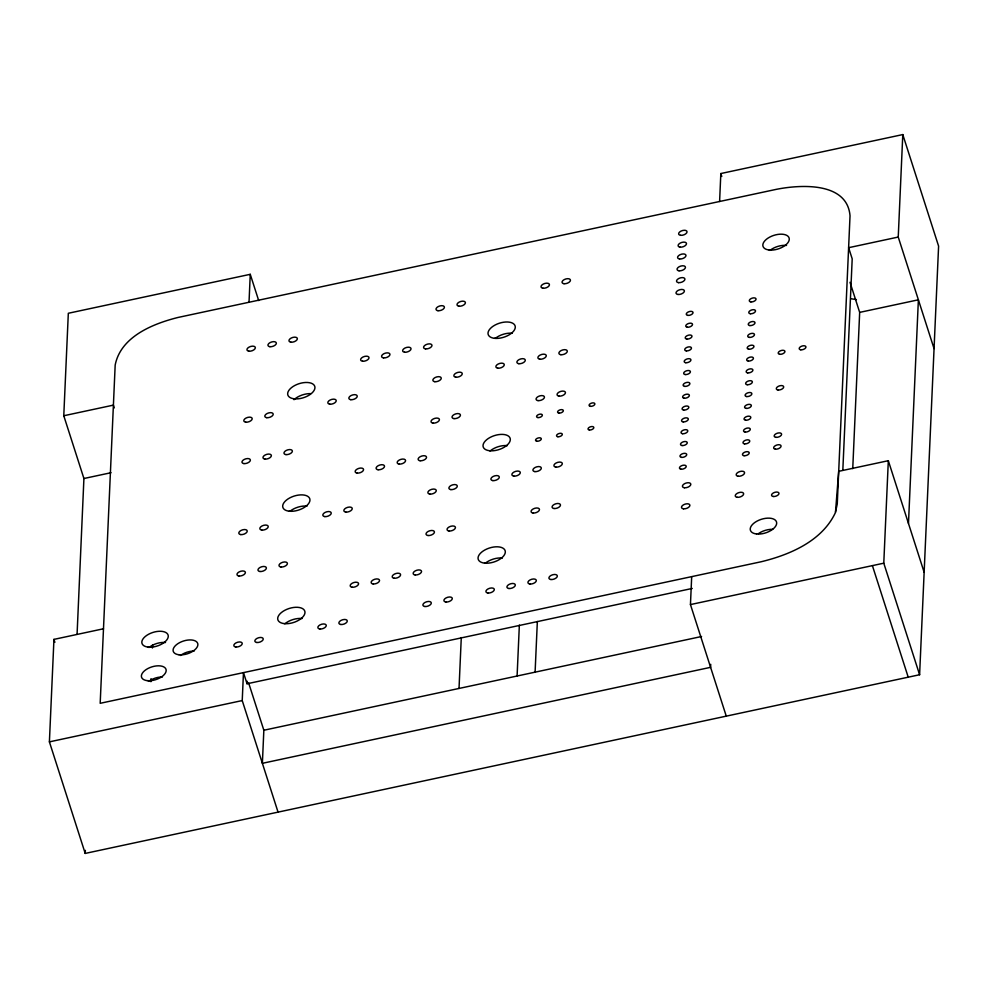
<?xml version="1.0" encoding="UTF-8"?>
<svg xmlns="http://www.w3.org/2000/svg" width="988" height="988" viewBox="0 0 988 988"><rect width="100%" height="100%" fill="white"/><g stroke="black" fill="none" stroke-linecap="round" stroke-linejoin="round"><path stroke-width="1.48" d="M77.076 634.271L83.918 478.513L63.775 415.75L68.32 313.27L250.26 274.318L258.695 300.587M719.597 201.49L720.832 173.542L902.785 134.578L938.6 246.136L919.606 674.742L85.215 853.422L49.4 741.865L53.945 639.384L103.481 628.776M85.215 853.422L85.351 850.359M150.905 681.708L151.041 678.645M152.399 648.005L152.535 644.942M249.025 302.266L250.26 274.318M278.048 812.124L242.233 700.566L243.468 672.618L247.049 683.77L692.255 588.44M247.049 683.77L247.161 681.214M248.655 682.955L263.845 730.243L262.376 763.316L710.594 667.332L710.73 664.331M459.025 688.451L461.285 637.556M517.095 676.014L519.355 625.12M535.088 672.383L537.349 621.489M726.266 716.139L690.451 604.582L691.686 576.634M842.826 470.226L852.199 258.844L848.618 247.692L898.24 237.058L902.785 134.578M852.743 468.633L859.671 312.381L850.001 282.284M919.606 674.742L883.778 563.185L888.323 460.704L838.701 471.325L835.465 512.5C822.201 541.004 790.03 554.75 761.13 561.764L100.183 703.308L115.176 365.091C120.684 336.723 152.732 323.792 177.976 317.469L776.185 189.375C800.502 184.497 847.259 181.73 850.026 215.829L837.256 504.028L835.49 512.13M908.478 523.455L918.383 299.809L859.671 312.381M63.775 415.75L113.398 405.129L114.287 407.921M83.918 478.513L111.027 472.709M49.4 741.865L242.233 700.566M690.451 604.582L883.778 563.185M263.845 730.243L701.566 636.507M851.421 298.796L856.398 299.623M898.24 237.058L934.055 348.616M888.323 460.704L924.138 572.262M872.392 565.618L908.219 677.188M720.832 173.542L721.771 176.457M53.945 639.384L54.883 642.299M148.99 647.51A13.709 7.126 -17.8 0 1 165.515 642.521M148.805 681.374A12.856 6.681 -17.8 0 1 162.415 676.965M284.989 623.687A14.141 7.348 -17.8 0 1 302.032 618.525M490.32 450.8A14.141 7.348 -17.8 0 1 507.363 445.637M289.978 511.278A14.141 7.348 -17.8 0 1 307.021 506.128M495.309 338.39A14.141 7.348 -17.8 0 1 512.34 333.24M294.016 399.708A14.141 7.348 -17.8 0 1 310.775 393.632M769.998 250.421A13.709 7.126 -17.8 0 1 786.522 245.432M180.508 655.476A12.856 6.681 -17.8 0 1 194.117 651.067M758.438 533.619A13.709 7.126 -17.8 0 1 772.74 529.309M485.343 563.197A14.141 7.348 -17.8 0 1 502.386 558.047M459.012 306.206A4.372 2.272 -17.8 0 0 465.422 302.797A4.372 2.272 -17.8 0 0 459.185 302.093A4.372 2.272 -17.8 0 0 459.012 306.206M589.416 430.002A3.001 1.556 -17.8 0 0 593.825 427.656A3.001 1.556 -17.8 0 0 589.54 427.174A3.001 1.556 -17.8 0 0 589.416 430.002M543.029 288.224A4.372 2.272 -17.8 0 0 549.452 284.803A4.372 2.272 -17.8 0 0 543.215 284.099A4.372 2.272 -17.8 0 0 543.029 288.224M434.856 381.701A4.372 2.272 -17.8 0 0 441.266 378.293A4.372 2.272 -17.8 0 0 435.041 377.589A4.372 2.272 -17.8 0 0 434.856 381.701M329.819 404.191A4.372 2.272 -17.8 0 0 336.241 400.782A4.372 2.272 -17.8 0 0 330.004 400.078A4.372 2.272 -17.8 0 0 329.819 404.191M455.863 377.206A4.372 2.272 -17.8 0 0 462.273 373.785A4.372 2.272 -17.8 0 0 456.036 373.094A4.372 2.272 -17.8 0 0 455.863 377.206M269.946 346.702A4.372 2.272 -17.8 0 0 276.368 343.281A4.372 2.272 -17.8 0 0 270.132 342.577A4.372 2.272 -17.8 0 0 269.946 346.702M345.849 512.093A4.372 2.272 -17.8 0 0 352.259 508.684A4.372 2.272 -17.8 0 0 346.022 507.98A4.372 2.272 -17.8 0 0 345.849 512.093M680.102 247.148A4.372 2.272 -17.8 0 0 686.512 243.74A4.372 2.272 -17.8 0 0 680.275 243.036A4.372 2.272 -17.8 0 0 680.102 247.148M750.386 313.739A3.52 1.828 -17.8 0 0 755.536 310.985A3.52 1.828 -17.8 0 0 750.522 310.43A3.52 1.828 -17.8 0 0 750.386 313.739M264.969 459.099A4.372 2.272 -17.8 0 0 271.379 455.69A4.372 2.272 -17.8 0 0 265.154 454.986A4.372 2.272 -17.8 0 0 264.969 459.099M487.911 593.01A4.372 2.272 -17.8 0 0 494.321 589.601A4.372 2.272 -17.8 0 0 488.084 588.897A4.372 2.272 -17.8 0 0 487.911 593.01M450.874 489.603A4.372 2.272 -17.8 0 0 457.296 486.195A4.372 2.272 -17.8 0 0 451.059 485.491A4.372 2.272 -17.8 0 0 450.874 489.603M415.145 574.954A4.372 2.272 -17.8 0 0 421.567 571.546A4.372 2.272 -17.8 0 0 415.331 570.842A4.372 2.272 -17.8 0 0 415.145 574.954M433.016 423.111A4.372 2.272 -17.8 0 0 439.438 419.702A4.372 2.272 -17.8 0 0 433.201 418.998A4.372 2.272 -17.8 0 0 433.016 423.111M429.866 494.099A4.372 2.272 -17.8 0 0 436.288 490.69A4.372 2.272 -17.8 0 0 430.052 489.986A4.372 2.272 -17.8 0 0 429.866 494.099M538.052 400.622A4.372 2.272 -17.8 0 0 544.462 397.213A4.372 2.272 -17.8 0 0 538.238 396.509A4.372 2.272 -17.8 0 0 538.052 400.622M324.842 516.601A4.372 2.272 -17.8 0 0 331.252 513.18A4.372 2.272 -17.8 0 0 325.015 512.476A4.372 2.272 -17.8 0 0 324.842 516.601M454.023 418.616A4.372 2.272 -17.8 0 0 460.445 415.207A4.372 2.272 -17.8 0 0 454.208 414.503A4.372 2.272 -17.8 0 0 454.023 418.616M800.799 349.814A3.52 1.828 -17.8 0 0 805.961 347.072A3.52 1.828 -17.8 0 0 800.947 346.504A3.52 1.828 -17.8 0 0 800.799 349.814M148.138 647.103A13.709 7.126 -17.8 0 0 168.269 636.395A13.709 7.126 -17.8 0 0 148.706 634.197A13.709 7.126 -17.8 0 0 148.138 647.103M779.791 354.309A3.52 1.828 -17.8 0 0 784.954 351.567A3.52 1.828 -17.8 0 0 779.94 351.012A3.52 1.828 -17.8 0 0 779.791 354.309M378.108 469.757A4.372 2.272 -17.8 0 0 384.53 466.336A4.372 2.272 -17.8 0 0 378.293 465.632A4.372 2.272 -17.8 0 0 378.108 469.757M550.921 579.524A4.372 2.272 -17.8 0 0 557.343 576.103A4.372 2.272 -17.8 0 0 551.106 575.399A4.372 2.272 -17.8 0 0 550.921 579.524M679.571 258.98A4.372 2.272 -17.8 0 0 685.993 255.571A4.372 2.272 -17.8 0 0 679.756 254.867A4.372 2.272 -17.8 0 0 679.571 258.98M748.287 361.065A3.52 1.828 -17.8 0 0 753.436 358.323A3.52 1.828 -17.8 0 0 748.422 357.755A3.52 1.828 -17.8 0 0 748.287 361.065M748.805 349.233A3.52 1.828 -17.8 0 0 753.968 346.492A3.52 1.828 -17.8 0 0 748.953 345.924A3.52 1.828 -17.8 0 0 748.805 349.233M745.656 420.221A3.52 1.828 -17.8 0 0 750.818 417.479A3.52 1.828 -17.8 0 0 745.804 416.911A3.52 1.828 -17.8 0 0 745.656 420.221M773.32 496.495A3.853 2.001 -17.8 0 0 778.989 493.481A3.853 2.001 -17.8 0 0 773.481 492.864A3.853 2.001 -17.8 0 0 773.32 496.495M682.115 445.551A3.52 1.828 -17.8 0 0 687.278 442.809A3.52 1.828 -17.8 0 0 682.263 442.241A3.52 1.828 -17.8 0 0 682.115 445.551M362.608 361.225A4.372 2.272 -17.8 0 0 369.03 357.817A4.372 2.272 -17.8 0 0 362.794 357.113A4.372 2.272 -17.8 0 0 362.608 361.225M682.646 433.72A3.52 1.828 -17.8 0 0 687.796 430.978A3.52 1.828 -17.8 0 0 682.782 430.41A3.52 1.828 -17.8 0 0 682.646 433.72M425.581 348.9A4.372 2.272 -17.8 0 0 431.991 345.491A4.372 2.272 -17.8 0 0 425.754 344.787A4.372 2.272 -17.8 0 0 425.581 348.9M529.914 584.019A4.372 2.272 -17.8 0 0 536.336 580.598A4.372 2.272 -17.8 0 0 530.099 579.907A4.372 2.272 -17.8 0 0 529.914 584.019M750.905 301.908A3.52 1.828 -17.8 0 0 756.067 299.154A3.52 1.828 -17.8 0 0 751.053 298.598A3.52 1.828 -17.8 0 0 750.905 301.908M383.566 357.891A4.372 2.272 -17.8 0 0 389.976 354.482A4.372 2.272 -17.8 0 0 383.752 353.778A4.372 2.272 -17.8 0 0 383.566 357.891M683.486 508.82A4.372 2.272 -17.8 0 0 689.908 505.411A4.372 2.272 -17.8 0 0 683.671 504.707A4.372 2.272 -17.8 0 0 683.486 508.82M420.122 460.754A4.372 2.272 -17.8 0 0 426.544 457.345A4.372 2.272 -17.8 0 0 420.308 456.641A4.372 2.272 -17.8 0 0 420.122 460.754M678.003 294.473A4.372 2.272 -17.8 0 0 684.412 291.065A4.372 2.272 -17.8 0 0 678.188 290.361A4.372 2.272 -17.8 0 0 678.003 294.473M179.001 654.772A12.856 6.681 -17.8 0 0 197.884 644.732A12.856 6.681 -17.8 0 0 179.544 642.669A12.856 6.681 -17.8 0 0 179.001 654.772M404.623 352.234A4.372 2.272 -17.8 0 0 411.045 348.826A4.372 2.272 -17.8 0 0 404.808 348.122A4.372 2.272 -17.8 0 0 404.623 352.234M352.185 587.243A4.372 2.272 -17.8 0 0 358.595 583.834A4.372 2.272 -17.8 0 0 352.358 583.13A4.372 2.272 -17.8 0 0 352.185 587.243M749.855 325.571A3.52 1.828 -17.8 0 0 755.017 322.829A3.52 1.828 -17.8 0 0 750.003 322.261A3.52 1.828 -17.8 0 0 749.855 325.571M394.187 578.239A4.372 2.272 -17.8 0 0 400.609 574.831A4.372 2.272 -17.8 0 0 394.373 574.127A4.372 2.272 -17.8 0 0 394.187 578.239M147.298 680.658A12.856 6.681 -17.8 0 0 166.182 670.617A12.856 6.681 -17.8 0 0 147.842 668.555A12.856 6.681 -17.8 0 0 147.298 680.658M679.052 270.811A4.372 2.272 -17.8 0 0 685.462 267.402A4.372 2.272 -17.8 0 0 679.225 266.698A4.372 2.272 -17.8 0 0 679.052 270.811M373.131 583.957A4.372 2.272 -17.8 0 0 379.553 580.536A4.372 2.272 -17.8 0 0 373.316 579.845A4.372 2.272 -17.8 0 0 373.131 583.957M357.162 473.091A4.372 2.272 -17.8 0 0 363.572 469.671A4.372 2.272 -17.8 0 0 357.347 468.967A4.372 2.272 -17.8 0 0 357.162 473.091M680.621 235.317A4.372 2.272 -17.8 0 0 687.043 231.908A4.372 2.272 -17.8 0 0 680.806 231.204A4.372 2.272 -17.8 0 0 680.621 235.317M240.813 534.594A4.372 2.272 -17.8 0 0 247.235 531.174A4.372 2.272 -17.8 0 0 240.998 530.47A4.372 2.272 -17.8 0 0 240.813 534.594M559.06 396.126A4.372 2.272 -17.8 0 0 565.469 392.705A4.372 2.272 -17.8 0 0 559.233 392.014A4.372 2.272 -17.8 0 0 559.06 396.126M678.521 282.642A4.372 2.272 -17.8 0 0 684.943 279.233A4.372 2.272 -17.8 0 0 678.707 278.53A4.372 2.272 -17.8 0 0 678.521 282.642M737.246 497.31A4.372 2.272 -17.8 0 0 743.668 493.901A4.372 2.272 -17.8 0 0 737.431 493.197A4.372 2.272 -17.8 0 0 737.246 497.31M484.565 563.123A14.141 7.348 -17.8 0 0 505.325 552.082A14.141 7.348 -17.8 0 0 485.157 549.81A14.141 7.348 -17.8 0 0 484.565 563.123M284.211 623.613A14.141 7.348 -17.8 0 0 304.983 612.572A14.141 7.348 -17.8 0 0 284.803 610.3A14.141 7.348 -17.8 0 0 284.211 623.613M747.755 372.896A3.52 1.828 -17.8 0 0 752.918 370.154A3.52 1.828 -17.8 0 0 747.904 369.586A3.52 1.828 -17.8 0 0 747.755 372.896M489.542 450.726A14.141 7.348 -17.8 0 0 510.314 439.685A14.141 7.348 -17.8 0 0 490.134 437.412A14.141 7.348 -17.8 0 0 489.542 450.726M289.2 511.204A14.141 7.348 -17.8 0 0 309.96 500.163A14.141 7.348 -17.8 0 0 289.793 497.89A14.141 7.348 -17.8 0 0 289.2 511.204M749.336 337.402A3.52 1.828 -17.8 0 0 754.486 334.66A3.52 1.828 -17.8 0 0 749.472 334.092A3.52 1.828 -17.8 0 0 749.336 337.402M494.531 338.316A14.141 7.348 -17.8 0 0 515.291 327.275A14.141 7.348 -17.8 0 0 495.124 325.003A14.141 7.348 -17.8 0 0 494.531 338.316M294.177 398.806A14.141 7.348 -17.8 0 0 314.95 387.765A14.141 7.348 -17.8 0 0 294.77 385.493A14.141 7.348 -17.8 0 0 294.177 398.806M756.549 533.977A13.709 7.126 -17.8 0 0 776.679 523.269A13.709 7.126 -17.8 0 0 757.117 521.071A13.709 7.126 -17.8 0 0 756.549 533.977M738.184 476.253A4.372 2.272 -17.8 0 0 744.594 472.844A4.372 2.272 -17.8 0 0 738.357 472.141A4.372 2.272 -17.8 0 0 738.184 476.253M769.133 250.013A13.709 7.126 -17.8 0 0 789.276 239.306A13.709 7.126 -17.8 0 0 769.714 237.108A13.709 7.126 -17.8 0 0 769.133 250.013M261.82 530.087A4.372 2.272 -17.8 0 0 268.242 526.678A4.372 2.272 -17.8 0 0 262.005 525.974A4.372 2.272 -17.8 0 0 261.82 530.087M285.977 454.604A4.372 2.272 -17.8 0 0 292.386 451.195A4.372 2.272 -17.8 0 0 286.149 450.491A4.372 2.272 -17.8 0 0 285.977 454.604M775.419 449.17A3.853 2.001 -17.8 0 0 781.088 446.156A3.853 2.001 -17.8 0 0 775.58 445.539A3.853 2.001 -17.8 0 0 775.419 449.17M683.165 421.888A3.52 1.828 -17.8 0 0 688.327 419.147A3.52 1.828 -17.8 0 0 683.313 418.579A3.52 1.828 -17.8 0 0 683.165 421.888M537.954 417.578A3.001 1.556 -17.8 0 0 542.363 415.244A3.001 1.556 -17.8 0 0 538.077 414.762A3.001 1.556 -17.8 0 0 537.954 417.578M558.961 413.083A3.001 1.556 -17.8 0 0 563.358 410.736A3.001 1.556 -17.8 0 0 559.085 410.255A3.001 1.556 -17.8 0 0 558.961 413.083M536.904 441.241A3.001 1.556 -17.8 0 0 541.313 438.907A3.001 1.556 -17.8 0 0 537.027 438.425A3.001 1.556 -17.8 0 0 536.904 441.241M686.314 350.888A3.52 1.828 -17.8 0 0 691.476 348.147A3.52 1.828 -17.8 0 0 686.462 347.591A3.52 1.828 -17.8 0 0 686.314 350.888M686.833 339.057A3.52 1.828 -17.8 0 0 691.995 336.315A3.52 1.828 -17.8 0 0 686.981 335.747A3.52 1.828 -17.8 0 0 686.833 339.057M687.364 327.226A3.52 1.828 -17.8 0 0 692.526 324.484A3.52 1.828 -17.8 0 0 687.512 323.916A3.52 1.828 -17.8 0 0 687.364 327.226M687.883 315.394A3.52 1.828 -17.8 0 0 693.045 312.653A3.52 1.828 -17.8 0 0 688.031 312.084A3.52 1.828 -17.8 0 0 687.883 315.394M557.911 436.745A3.001 1.556 -17.8 0 0 562.32 434.411A3.001 1.556 -17.8 0 0 558.035 433.93A3.001 1.556 -17.8 0 0 557.911 436.745M685.783 362.72A3.52 1.828 -17.8 0 0 690.945 359.978A3.52 1.828 -17.8 0 0 685.931 359.422A3.52 1.828 -17.8 0 0 685.783 362.72M685.264 374.551A3.52 1.828 -17.8 0 0 690.427 371.809A3.52 1.828 -17.8 0 0 685.413 371.253A3.52 1.828 -17.8 0 0 685.264 374.551M684.733 386.394A3.52 1.828 -17.8 0 0 689.896 383.64A3.52 1.828 -17.8 0 0 684.882 383.085A3.52 1.828 -17.8 0 0 684.733 386.394M684.215 398.226A3.52 1.828 -17.8 0 0 689.377 395.472A3.52 1.828 -17.8 0 0 684.363 394.916A3.52 1.828 -17.8 0 0 684.215 398.226M683.684 410.057A3.52 1.828 -17.8 0 0 688.846 407.315A3.52 1.828 -17.8 0 0 683.832 406.747A3.52 1.828 -17.8 0 0 683.684 410.057M681.596 457.382A3.52 1.828 -17.8 0 0 686.746 454.641A3.52 1.828 -17.8 0 0 681.732 454.072A3.52 1.828 -17.8 0 0 681.596 457.382M681.065 469.214A3.52 1.828 -17.8 0 0 686.228 466.472A3.52 1.828 -17.8 0 0 681.214 465.904A3.52 1.828 -17.8 0 0 681.065 469.214M744.088 455.715A3.52 1.828 -17.8 0 0 749.25 452.973A3.52 1.828 -17.8 0 0 744.236 452.405A3.52 1.828 -17.8 0 0 744.088 455.715M744.606 443.884A3.52 1.828 -17.8 0 0 749.769 441.142A3.52 1.828 -17.8 0 0 744.754 440.574A3.52 1.828 -17.8 0 0 744.606 443.884M745.137 432.052A3.52 1.828 -17.8 0 0 750.3 429.311A3.52 1.828 -17.8 0 0 745.285 428.743A3.52 1.828 -17.8 0 0 745.137 432.052M747.237 384.727A3.52 1.828 -17.8 0 0 752.387 381.986A3.52 1.828 -17.8 0 0 747.385 381.417A3.52 1.828 -17.8 0 0 747.237 384.727M746.706 396.559A3.52 1.828 -17.8 0 0 751.868 393.817A3.52 1.828 -17.8 0 0 746.854 393.249A3.52 1.828 -17.8 0 0 746.706 396.559M746.187 408.39A3.52 1.828 -17.8 0 0 751.349 405.648A3.52 1.828 -17.8 0 0 746.335 405.08A3.52 1.828 -17.8 0 0 746.187 408.39M399.177 464.088A4.372 2.272 -17.8 0 0 405.586 460.68A4.372 2.272 -17.8 0 0 399.35 459.976A4.372 2.272 -17.8 0 0 399.177 464.088M775.951 437.338A3.853 2.001 -17.8 0 0 781.607 434.325A3.853 2.001 -17.8 0 0 776.111 433.707A3.853 2.001 -17.8 0 0 775.951 437.338M778.05 390.001A3.853 2.001 -17.8 0 0 783.706 387A3.853 2.001 -17.8 0 0 778.211 386.382A3.853 2.001 -17.8 0 0 778.05 390.001M684.425 487.763A4.372 2.272 -17.8 0 0 690.834 484.355A4.372 2.272 -17.8 0 0 684.61 483.651A4.372 2.272 -17.8 0 0 684.425 487.763M560.888 354.717A4.372 2.272 -17.8 0 0 567.31 351.296A4.372 2.272 -17.8 0 0 561.073 350.592A4.372 2.272 -17.8 0 0 560.888 354.717M248.939 351.197A4.372 2.272 -17.8 0 0 255.361 347.788A4.372 2.272 -17.8 0 0 249.124 347.084A4.372 2.272 -17.8 0 0 248.939 351.197M518.873 363.708A4.372 2.272 -17.8 0 0 525.295 360.299A4.372 2.272 -17.8 0 0 519.058 359.595A4.372 2.272 -17.8 0 0 518.873 363.708M497.878 368.203A4.372 2.272 -17.8 0 0 504.288 364.794A4.372 2.272 -17.8 0 0 498.051 364.09A4.372 2.272 -17.8 0 0 497.878 368.203M539.88 359.212A4.372 2.272 -17.8 0 0 546.302 355.804A4.372 2.272 -17.8 0 0 540.066 355.1A4.372 2.272 -17.8 0 0 539.88 359.212M266.797 417.689A4.372 2.272 -17.8 0 0 273.219 414.281A4.372 2.272 -17.8 0 0 266.982 413.577A4.372 2.272 -17.8 0 0 266.797 417.689M350.826 399.695A4.372 2.272 -17.8 0 0 357.248 396.287A4.372 2.272 -17.8 0 0 351.012 395.583A4.372 2.272 -17.8 0 0 350.826 399.695M290.954 342.194A4.372 2.272 -17.8 0 0 297.376 338.785A4.372 2.272 -17.8 0 0 291.139 338.081A4.372 2.272 -17.8 0 0 290.954 342.194M564.037 283.717A4.372 2.272 -17.8 0 0 570.459 280.308A4.372 2.272 -17.8 0 0 564.222 279.604A4.372 2.272 -17.8 0 0 564.037 283.717M245.802 422.185A4.372 2.272 -17.8 0 0 252.212 418.776A4.372 2.272 -17.8 0 0 245.975 418.072A4.372 2.272 -17.8 0 0 245.802 422.185M438.005 310.714A4.372 2.272 -17.8 0 0 444.415 307.293A4.372 2.272 -17.8 0 0 438.178 306.601A4.372 2.272 -17.8 0 0 438.005 310.714M590.466 406.34A3.001 1.556 -17.8 0 0 594.875 403.993A3.001 1.556 -17.8 0 0 590.589 403.512A3.001 1.556 -17.8 0 0 590.466 406.34M555.911 467.114A4.372 2.272 -17.8 0 0 562.333 463.705A4.372 2.272 -17.8 0 0 556.096 463.002A4.372 2.272 -17.8 0 0 555.911 467.114M492.889 480.613A4.372 2.272 -17.8 0 0 499.311 477.192A4.372 2.272 -17.8 0 0 493.074 476.5A4.372 2.272 -17.8 0 0 492.889 480.613M534.903 471.609A4.372 2.272 -17.8 0 0 541.325 468.201A4.372 2.272 -17.8 0 0 535.088 467.497A4.372 2.272 -17.8 0 0 534.903 471.609M513.896 476.117A4.372 2.272 -17.8 0 0 520.318 472.696A4.372 2.272 -17.8 0 0 514.081 471.992A4.372 2.272 -17.8 0 0 513.896 476.117M243.962 463.594A4.372 2.272 -17.8 0 0 250.384 460.186A4.372 2.272 -17.8 0 0 244.147 459.482A4.372 2.272 -17.8 0 0 243.962 463.594M554.07 508.524A4.372 2.272 -17.8 0 0 560.492 505.115A4.372 2.272 -17.8 0 0 554.256 504.411A4.372 2.272 -17.8 0 0 554.07 508.524M280.987 567.001A4.372 2.272 -17.8 0 0 287.409 563.592A4.372 2.272 -17.8 0 0 281.172 562.888A4.372 2.272 -17.8 0 0 280.987 567.001M256.843 642.496A4.372 2.272 -17.8 0 0 263.253 639.088A4.372 2.272 -17.8 0 0 257.016 638.384A4.372 2.272 -17.8 0 0 256.843 642.496M340.86 624.502A4.372 2.272 -17.8 0 0 347.282 621.094A4.372 2.272 -17.8 0 0 341.045 620.39A4.372 2.272 -17.8 0 0 340.86 624.502M238.973 576.004A4.372 2.272 -17.8 0 0 245.394 572.595A4.372 2.272 -17.8 0 0 239.158 571.891A4.372 2.272 -17.8 0 0 238.973 576.004M508.919 588.515A4.372 2.272 -17.8 0 0 515.328 585.106A4.372 2.272 -17.8 0 0 509.092 584.402A4.372 2.272 -17.8 0 0 508.919 588.515M235.836 646.992A4.372 2.272 -17.8 0 0 242.245 643.583A4.372 2.272 -17.8 0 0 236.008 642.879A4.372 2.272 -17.8 0 0 235.836 646.992M428.039 535.521A4.372 2.272 -17.8 0 0 434.448 532.1A4.372 2.272 -17.8 0 0 428.212 531.396A4.372 2.272 -17.8 0 0 428.039 535.521M319.853 628.998A4.372 2.272 -17.8 0 0 326.275 625.589A4.372 2.272 -17.8 0 0 320.038 624.885A4.372 2.272 -17.8 0 0 319.853 628.998M259.98 571.509A4.372 2.272 -17.8 0 0 266.402 568.088A4.372 2.272 -17.8 0 0 260.165 567.384A4.372 2.272 -17.8 0 0 259.98 571.509M449.046 531.013A4.372 2.272 -17.8 0 0 455.456 527.604A4.372 2.272 -17.8 0 0 449.219 526.9A4.372 2.272 -17.8 0 0 449.046 531.013M424.889 606.509A4.372 2.272 -17.8 0 0 431.311 603.1A4.372 2.272 -17.8 0 0 425.075 602.396A4.372 2.272 -17.8 0 0 424.889 606.509M445.897 602.013A4.372 2.272 -17.8 0 0 452.306 598.592A4.372 2.272 -17.8 0 0 446.082 597.901A4.372 2.272 -17.8 0 0 445.897 602.013M533.063 513.019A4.372 2.272 -17.8 0 0 539.485 509.61A4.372 2.272 -17.8 0 0 533.248 508.906A4.372 2.272 -17.8 0 0 533.063 513.019"/></g></svg>
